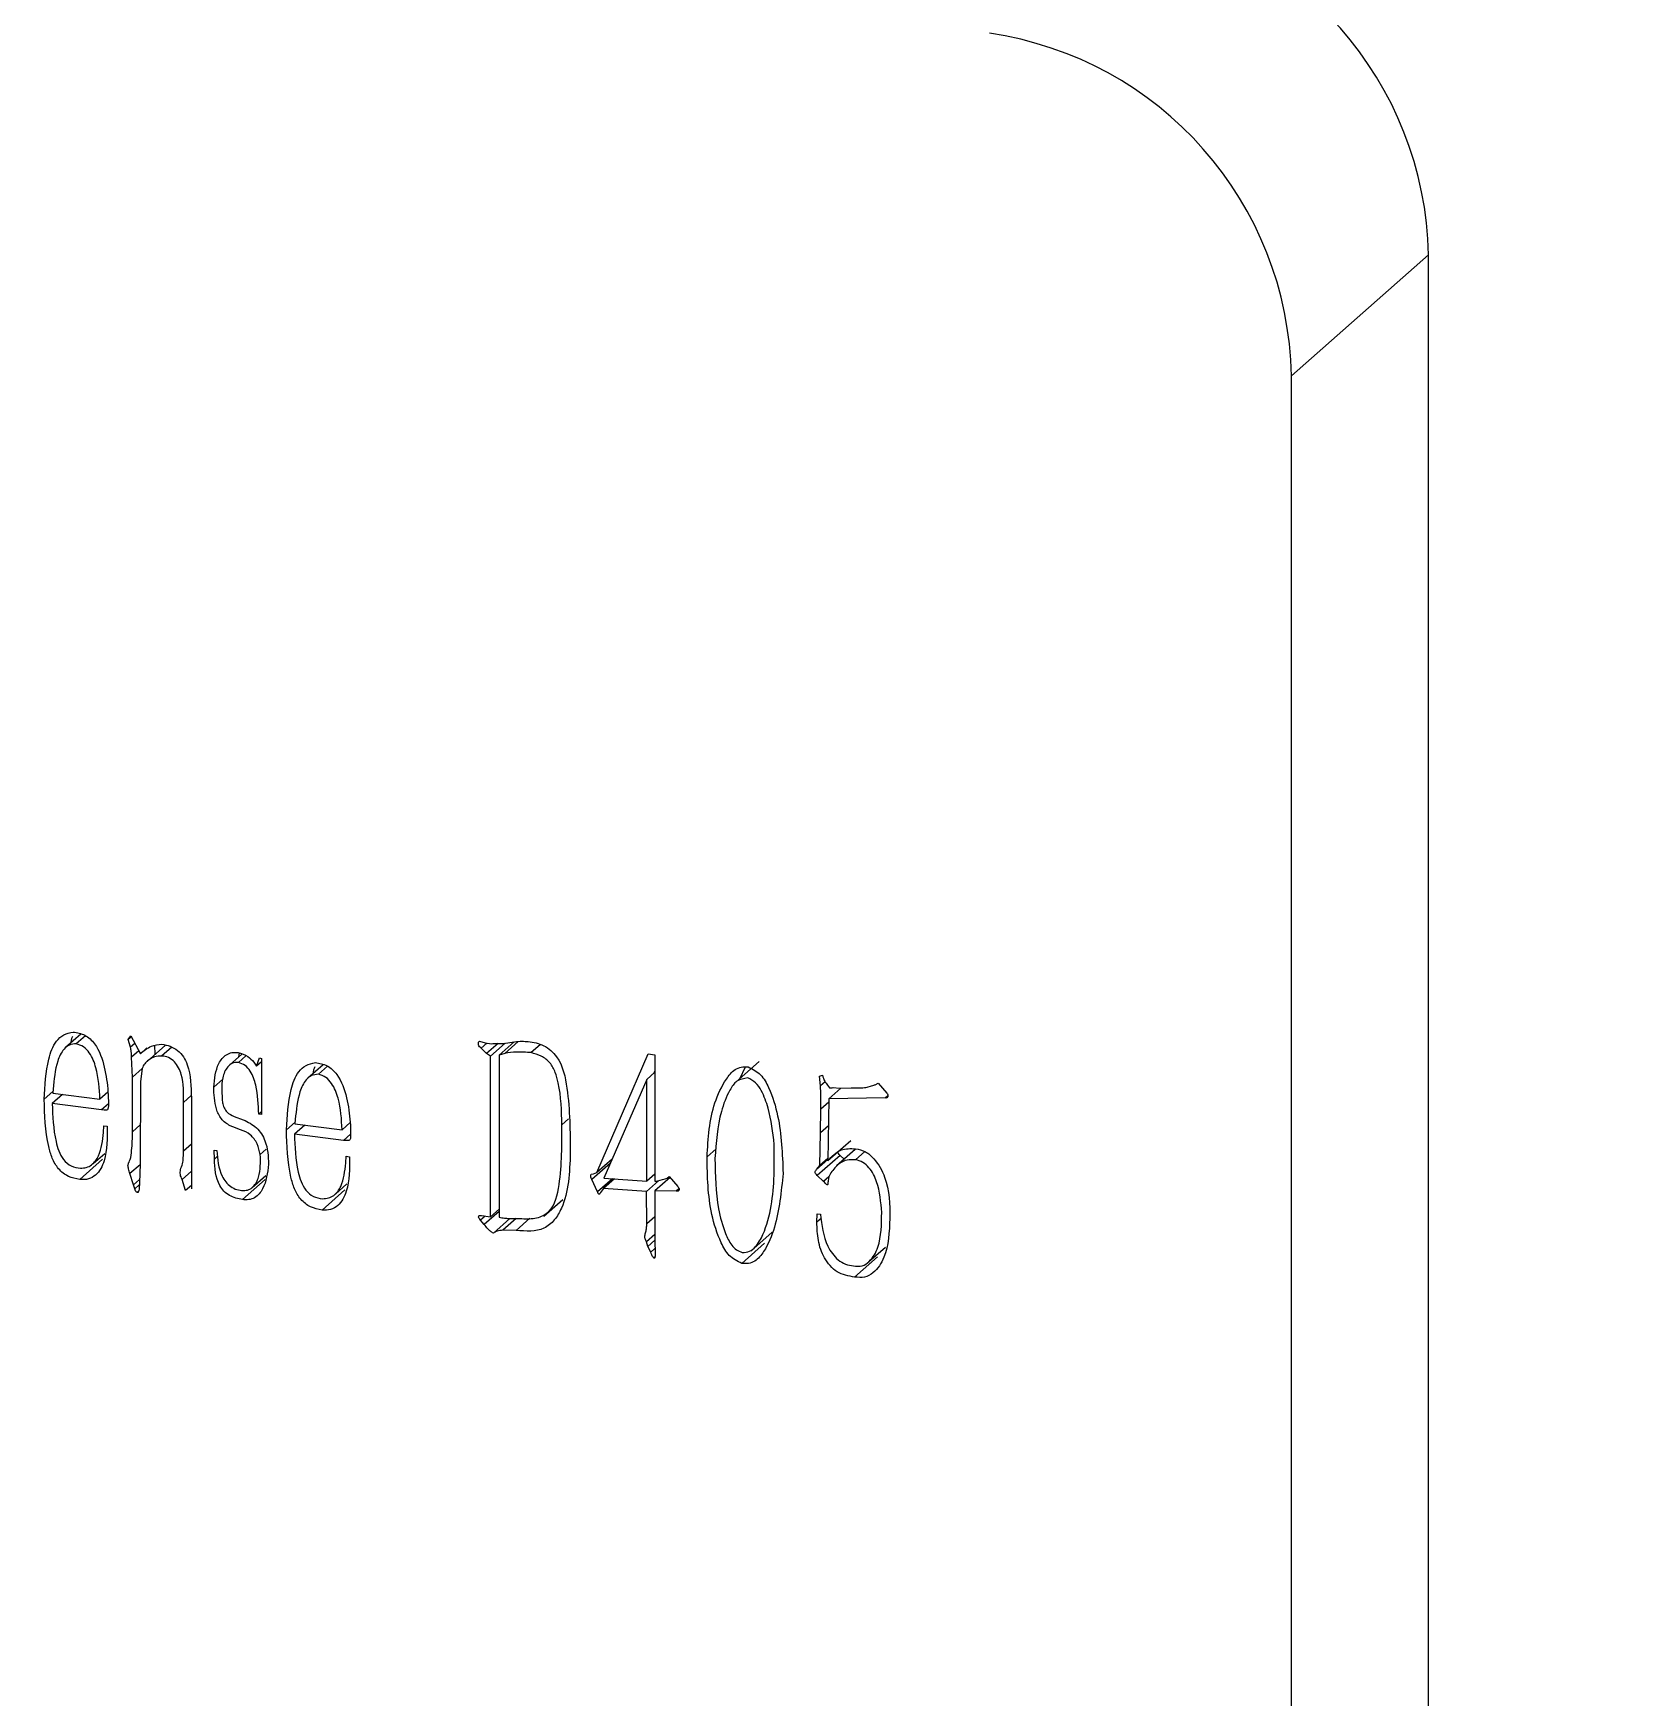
# Model space of a CAD drawing. Header units: millimetres. Extents: x 0 to 297, y 0 to 210.
# Drawn here: x 145.658 to 149.775, y 145.125 to 149.419 of the extents above; entities that cross this region are included whole.
import ezdxf

# ---------------------------------------------------------------- set-up
doc = ezdxf.new("R2010")
doc.units = ezdxf.units.MM
doc.layers.add('图框', color=7, linetype='Continuous')
doc.dimstyles.new('SLDDIMSTYLE0', dxfattribs={"dimtxt": 0.18, "dimasz": 1.016, "dimexe": 0, "dimexo": 0.0625, "dimgap": 0, "dimtad": 0, "dimtih": 1, "dimtoh": 1, "dimdec": 0, "dimrnd": 1e-09, "dimzin": 0, "dimdsep": 46, "dimtxsty": 'Standard', "dimblk1": 'DOT', "dimblk2": 'DOT', "dimsah": 1, "dimcen": 0.09, "dimadec": 0, "dimazin": 0, "dimtfac": 1.016, "dimtdec": 0, "dimtofl": 0, "dimtmove": 0, "dimatfit": 3, "dimldrblk": 'DOT', "dimfxl": 1, "dimfrac": 2, "dimtolj": 1, "dimtzin": 0, "dimarcsym": 0})

# ---------------------------------------------------------------- blocks, each defined once
blk = doc.blocks.new('_Dot')
at = {"color": 0, "linetype": 'ByBlock', "lineweight": -2}
blk.add_line((-0.5, 0), (-1, 0), dxfattribs=at)
at = {"color": 0, "linetype": 'ByBlock', "const_width": 0.5}
blk.add_lwpolyline([(-0.25, 0, 1), (0.25, 0, 1)], format="xyb", close=True, dxfattribs=at)

msp = doc.modelspace()

# ---------------------------------------------------------------- linework, layer by layer
at = {"color": 7, "linetype": 'Continuous', "lineweight": 25}
for p, q in [((149.2581, 148.8472), (148.9046, 148.5354)), ((149.2581, 143.6618), (149.2581, 148.8472)), ((148.9046, 143.5071), (148.9046, 148.5354)), ((145.7805, 146.8366), (145.7412, 146.802)), ((145.7922, 146.8327), (145.7685, 146.8119)), ((145.9027, 146.8226), (145.9098, 146.832)), ((145.9109, 146.8299), (145.9027, 146.8226)), ((145.909, 146.8028), (145.9027, 146.8226)), ((145.9201, 146.8126), (145.909, 146.8028)), ((145.9098, 146.832), (145.9341, 146.7863)), ((145.9301, 146.7938), (145.9113, 146.7772)), ((145.9509, 146.8011), (145.9341, 146.7863)), ((145.9991, 146.8086), (145.9513, 146.7664)), ((145.9722, 146.7848), (145.9712, 146.8072)), ((146.0151, 146.8031), (145.9889, 146.7801)), ((146.8097, 146.8184), (146.8239, 146.8141)), ((146.8285, 146.8135), (146.8137, 146.8004)), ((146.8277, 146.7868), (146.8137, 146.8004)), ((146.8239, 146.8141), (146.8403, 146.8121)), ((146.8571, 146.8127), (146.8277, 146.7868)), ((146.8756, 146.8132), (146.838, 146.78)), ((146.8537, 146.8128), (146.8702, 146.8123)), ((146.8988, 146.817), (146.8599, 146.7828)), ((146.8702, 146.8123), (146.8999, 146.8172)), ((146.9095, 146.8178), (146.8748, 146.7872)), ((146.8969, 146.8153), (146.8969, 146.8167)), ((146.9656, 146.8095), (146.9424, 146.789)), ((145.9136, 146.7256), (145.9113, 146.7772)), ((146.1962, 146.7854), (146.1642, 146.7571)), ((146.2066, 146.7812), (146.1871, 146.7639)), ((146.1882, 146.7784), (146.1903, 146.7878)), ((146.2272, 146.7644), (146.2342, 146.754)), ((146.2342, 146.754), (146.2413, 146.7753)), ((146.2467, 146.7651), (146.2342, 146.754)), ((146.2413, 146.7753), (146.2467, 146.7738)), ((146.2467, 146.7738), (146.2467, 146.629)), ((146.4056, 146.7579), (146.3663, 146.7232)), ((146.4172, 146.754), (146.3936, 146.7331)), ((146.838, 146.3655), (146.838, 146.78)), ((146.8748, 146.7872), (146.8599, 146.7828)), ((146.8599, 146.7828), (146.8599, 146.3643)), ((147.1121, 146.4797), (147.2448, 146.7857)), ((147.2448, 146.7857), (147.262, 146.7835)), ((147.262, 146.7835), (147.262, 146.4576)), ((147.5308, 146.7658), (147.4719, 146.7138)), ((147.4808, 146.7216), (147.4955, 146.7522)), ((145.9386, 146.7477), (145.9136, 146.7256)), ((145.9136, 146.5847), (145.9136, 146.7256)), ((145.9341, 146.7142), (145.9333, 146.5023)), ((145.9387, 146.7485), (145.9341, 146.7142)), ((146.1468, 146.7203), (146.1236, 146.6999)), ((147.2408, 146.7198), (147.1301, 146.4655)), ((147.262, 146.7384), (147.2408, 146.7198)), ((147.2408, 146.4571), (147.2408, 146.7198)), ((147.2599, 146.7366), (147.262, 146.7414)), ((147.6863, 146.7285), (147.6942, 146.7306)), ((147.6894, 146.7036), (147.6863, 146.7285)), ((147.7013, 146.714), (147.6894, 146.7036)), ((147.8307, 146.7063), (147.8378, 146.7102)), ((147.8378, 146.7102), (147.8606, 146.6843)), ((145.7084, 146.6885), (145.6861, 146.6688)), ((145.7333, 146.6811), (145.7065, 146.6575)), ((145.7089, 146.6952), (145.708, 146.6842)), ((145.708, 146.6842), (145.8297, 146.6689)), ((145.8505, 146.6873), (145.8297, 146.6689)), ((146.0652, 146.6781), (146.0455, 146.6607)), ((146.0659, 146.6723), (146.0659, 146.4375)), ((147.7074, 146.7053), (147.7122, 146.6983)), ((147.7106, 146.6701), (147.7082, 146.5097)), ((147.7417, 146.6975), (147.7106, 146.6701)), ((147.8566, 146.6722), (147.7106, 146.6701)), ((147.7216, 146.6987), (147.7381, 146.6974)), ((147.7381, 146.6974), (147.7687, 146.6983)), ((147.7687, 146.6983), (147.7946, 146.6982)), ((147.8095, 146.7003), (147.8213, 146.7036)), ((147.8629, 146.6778), (147.8566, 146.6722)), ((145.8336, 146.6415), (145.7065, 146.6575)), ((145.8516, 146.6573), (145.8336, 146.6415)), ((146.0455, 146.535), (146.0455, 146.6607)), ((146.1761, 146.6244), (146.1996, 146.616)), ((146.2467, 146.6361), (146.2397, 146.6299)), ((146.2467, 146.629), (146.2397, 146.6299)), ((147.6894, 146.5825), (147.6902, 146.6433)), ((147.7104, 146.6612), (147.6902, 146.6433)), ((145.8391, 146.5831), (145.8399, 146.6004)), ((145.8399, 146.6004), (145.8485, 146.5993)), ((145.9336, 146.6024), (145.9136, 146.5847)), ((146.3334, 146.6098), (146.3111, 146.5901)), ((146.3583, 146.6023), (146.3316, 146.5787)), ((146.4587, 146.5627), (146.3316, 146.5787)), ((146.3339, 146.6164), (146.3331, 146.6055)), ((146.3331, 146.6055), (146.4547, 146.5902)), ((146.4755, 146.6085), (146.4547, 146.5902)), ((147.039, 146.6179), (147.0217, 146.6025)), ((147.6879, 146.4981), (147.6894, 146.5825)), ((147.7096, 146.6003), (147.6894, 146.5825)), ((146.0659, 146.553), (146.0455, 146.535)), ((146.1243, 146.5377), (146.1314, 146.5368)), ((146.1251, 146.5146), (146.1243, 146.5377)), ((146.2589, 146.54), (146.2436, 146.5265)), ((146.4767, 146.5786), (146.4587, 146.5627)), ((147.4203, 146.5409), (147.3964, 146.5198)), ((147.7672, 146.5617), (147.7082, 146.5097)), ((147.7786, 146.5394), (147.7304, 146.4968)), ((145.8368, 146.5138), (145.7779, 146.4618)), ((145.8125, 146.5029), (145.8421, 146.529)), ((145.9332, 146.4999), (145.9073, 146.4771)), ((145.9333, 146.5023), (145.9317, 146.4527)), ((146.1343, 146.5228), (146.1251, 146.5146)), ((146.4641, 146.5044), (146.465, 146.5216)), ((146.465, 146.5216), (146.4736, 146.5205)), ((147.147, 146.5041), (147.0988, 146.4616)), ((147.1514, 146.5143), (147.1121, 146.4797)), ((147.7083, 146.513), (147.6792, 146.4873)), ((147.6792, 146.4873), (147.6879, 146.4981)), ((147.7397, 146.524), (147.6808, 146.472)), ((147.7083, 146.5161), (147.6879, 146.4981)), ((147.7501, 146.5143), (147.7397, 146.524)), ((147.8035, 146.5337), (147.7796, 146.5127)), ((145.9167, 146.4483), (145.9073, 146.4771)), ((145.932, 146.4618), (145.9167, 146.4483)), ((146.0659, 146.4833), (146.0416, 146.4619)), ((146.051, 146.433), (146.0416, 146.4619)), ((146.2562, 146.4618), (146.1973, 146.4098)), ((146.2226, 146.4407), (146.2578, 146.4717)), ((146.4375, 146.4241), (146.4671, 146.4502)), ((147.0972, 146.4752), (147.1035, 146.476)), ((147.1136, 146.4296), (147.0988, 146.4616)), ((147.1035, 146.476), (147.1121, 146.4797)), ((147.1524, 146.4638), (147.1136, 146.4296)), ((147.1573, 146.4634), (147.1293, 146.4387)), ((147.1301, 146.4655), (147.2408, 146.4571)), ((147.2711, 146.4585), (147.24, 146.4311)), ((147.262, 146.4758), (147.2408, 146.4571)), ((147.3011, 146.4669), (147.262, 146.4323)), ((147.2699, 146.4582), (147.2816, 146.4615)), ((147.2934, 146.4655), (147.2989, 146.4695)), ((147.2989, 146.4695), (147.3208, 146.4439)), ((147.2991, 146.4651), (147.2991, 146.4693)), ((147.6973, 146.4566), (147.6808, 146.472)), ((147.7106, 146.4683), (147.6973, 146.4566)), ((147.7106, 146.4683), (147.7091, 146.4583)), ((147.7162, 146.4787), (147.7106, 146.4683)), ((145.9199, 146.4376), (145.9167, 146.4483)), ((145.9313, 146.4476), (145.9199, 146.4376)), ((145.9293, 146.4309), (145.9262, 146.4281)), ((146.0659, 146.4461), (146.051, 146.433)), ((146.4619, 146.435), (146.403, 146.383)), ((146.9752, 146.3672), (147.0243, 146.4104)), ((147.1293, 146.4387), (147.1215, 146.4279)), ((147.24, 146.4311), (147.1293, 146.4387)), ((147.2408, 146.3471), (147.24, 146.4311)), ((147.262, 146.4323), (147.262, 146.2906)), ((147.317, 146.4317), (147.262, 146.4323)), ((147.3238, 146.4377), (147.317, 146.4317)), ((146.8239, 146.3673), (146.812, 146.3568)), ((146.8145, 146.3685), (146.838, 146.3655)), ((146.8599, 146.3794), (146.8214, 146.3454)), ((146.8599, 146.3849), (146.838, 146.3655)), ((147.262, 146.3658), (147.2408, 146.3471)), ((147.68, 146.3512), (147.6808, 146.3732)), ((147.6808, 146.3732), (147.6894, 146.3722)), ((146.8214, 146.3454), (146.812, 146.3568)), ((146.8878, 146.3612), (146.8451, 146.3235)), ((146.9038, 146.361), (146.8694, 146.3306)), ((146.9039, 146.3303), (146.8694, 146.3306)), ((146.8842, 146.3612), (146.9188, 146.3608)), ((146.9396, 146.3618), (146.9039, 146.3303)), ((147.5091, 146.2767), (147.5645, 146.3256)), ((147.6918, 146.3616), (147.68, 146.3512)), ((147.262, 146.3199), (147.24, 146.3006)), ((147.244, 146.289), (147.24, 146.3006)), ((147.262, 146.3049), (147.244, 146.289)), ((147.2511, 146.2739), (147.244, 146.289)), ((147.2621, 146.2836), (147.2511, 146.2739)), ((147.5449, 146.2971), (147.4859, 146.2451)), ((147.8135, 146.2491), (147.8568, 146.2873)), ((147.2622, 146.2624), (147.2589, 146.2594)), ((147.8362, 146.2619), (147.7773, 146.2099))]:
    msp.add_line(p, q, dxfattribs=at)
for centre in [(148.3482, 148.8304), (147.9946, 148.5186)]:
    msp.add_arc(centre, 0.9101, 1.0587, 81.7605, dxfattribs=at)
for points, knots in [([(145.6861, 146.6688), (145.6879, 146.7039), (145.6907, 146.7563), (145.7106, 146.8136), (145.7356, 146.8367), (145.7522, 146.8403), (145.7606, 146.8422)], [0, 0, 0, 0, 0.500736, 0.750731, 0.875298, 1, 1, 1, 1]), ([(145.7606, 146.8422), (145.7711, 146.8404), (145.7922, 146.8369), (145.8258, 146.8044), (145.8432, 146.7512), (145.8503, 146.6986), (145.8517, 146.6641), (145.8516, 146.6495), (145.8507, 146.6445), (145.849, 146.6408), (145.8446, 146.6407), (145.8395, 146.6409), (145.8359, 146.6412), (145.8336, 146.6415)], [0, 0, 0, 0, 0.123804, 0.248678, 0.497998, 0.74907, 0.874688, 0.909885, 0.923656, 0.937133, 0.956855, 0.972346, 1, 1, 1, 1]), ([(145.7685, 146.8119), (145.7624, 146.8113), (145.7502, 146.8103), (145.732, 146.7947), (145.7148, 146.7563), (145.7112, 146.7196), (145.7089, 146.6952)], [0, 0, 0, 0, 0.124515, 0.249658, 0.499085, 1, 1, 1, 1]), ([(145.7558, 146.8149), (145.756, 146.8181), (145.7562, 146.8242), (145.7589, 146.8293), (145.7601, 146.8317)], [0, 0, 0, 0, 0.534879, 1, 1, 1, 1]), ([(145.8297, 146.6689), (145.8282, 146.6961), (145.8261, 146.7369), (145.8079, 146.7833), (145.7884, 146.8055), (145.7751, 146.8098), (145.7685, 146.8119)], [0, 0, 0, 0, 0.500993, 0.750662, 0.875946, 1, 1, 1, 1]), ([(145.9113, 146.7772), (145.9112, 146.782), (145.911, 146.7905), (145.9096, 146.7991), (145.909, 146.8028)], [0, 0, 0, 0, 0.560357, 1, 1, 1, 1]), ([(145.9341, 146.7863), (145.943, 146.7938), (145.9589, 146.8073), (145.9803, 146.8098), (145.9898, 146.8109)], [0, 0, 0, 0, 0.558474, 1, 1, 1, 1]), ([(145.9898, 146.8109), (145.9968, 146.8096), (146.0109, 146.8068), (146.0307, 146.7956), (146.0465, 146.7788), (146.0645, 146.7373), (146.0653, 146.7012), (146.0659, 146.6723)], [0, 0, 0, 0, 0.12497, 0.250152, 0.375038, 0.50006, 1, 1, 1, 1]), ([(146.8137, 146.8004), (146.8122, 146.8017), (146.8094, 146.8041), (146.8068, 146.8083), (146.8062, 146.8119), (146.8065, 146.8146), (146.8076, 146.817), (146.809, 146.8179), (146.8097, 146.8184)], [0, 0, 0, 0, 0.2501164, 0.499337, 0.6245415, 0.7498486, 0.8748702, 1, 1, 1, 1]), ([(146.8403, 146.8121), (146.8428, 146.8122), (146.8472, 146.8125), (146.8517, 146.8127), (146.8537, 146.8128)], [0, 0, 0, 0, 0.559972, 1, 1, 1, 1]), ([(146.8999, 146.8172), (146.9063, 146.8178), (146.9177, 146.8189), (146.9293, 146.818), (146.9345, 146.8177)], [0, 0, 0, 0, 0.559903, 1, 1, 1, 1]), ([(146.9345, 146.8177), (146.9484, 146.8155), (146.9763, 146.8113), (147.0223, 146.7693), (147.0426, 146.6671), (147.0432, 146.585), (147.0436, 146.5302)], [0, 0, 0, 0, 0.125108, 0.249071, 0.497781, 1, 1, 1, 1]), ([(145.9889, 146.7801), (145.9828, 146.7799), (145.9704, 146.7794), (145.9562, 146.7709), (145.9446, 146.7612), (145.9407, 146.7527), (145.9387, 146.7485)], [0, 0, 0, 0, 0.2803409, 0.560729, 0.7817661, 1, 1, 1, 1]), ([(146.0455, 146.6607), (146.0461, 146.6848), (146.0471, 146.7207), (146.0278, 146.7622), (146.007, 146.778), (145.995, 146.7794), (145.9889, 146.7801)], [0, 0, 0, 0, 0.501093, 0.749986, 0.874733, 1, 1, 1, 1]), ([(146.1236, 146.6999), (146.1256, 146.7213), (146.1285, 146.7534), (146.151, 146.7824), (146.1703, 146.7903), (146.181, 146.7896), (146.1864, 146.7893)], [0, 0, 0, 0, 0.499165, 0.749039, 0.874381, 1, 1, 1, 1]), ([(146.1871, 146.7639), (146.1817, 146.7637), (146.1708, 146.7634), (146.1551, 146.7493), (146.1412, 146.7149), (146.1442, 146.6819), (146.1463, 146.6599)], [0, 0, 0, 0, 0.125108, 0.250214, 0.500856, 1, 1, 1, 1]), ([(146.1864, 146.7893), (146.1952, 146.7868), (146.2108, 146.7823), (146.2222, 146.7699), (146.2272, 146.7644)], [0, 0, 0, 0, 0.560343, 1, 1, 1, 1]), ([(146.2397, 146.6299), (146.2387, 146.655), (146.2372, 146.6927), (146.2229, 146.7364), (146.2054, 146.7575), (146.1932, 146.7618), (146.1871, 146.7639)], [0, 0, 0, 0, 0.501521, 0.751132, 0.876198, 1, 1, 1, 1]), ([(146.3111, 146.5901), (146.313, 146.6251), (146.3158, 146.6776), (146.3357, 146.7349), (146.3606, 146.758), (146.3773, 146.7616), (146.3857, 146.7634)], [0, 0, 0, 0, 0.500736, 0.750731, 0.875298, 1, 1, 1, 1]), ([(146.3809, 146.7361), (146.381, 146.7394), (146.3813, 146.7454), (146.3839, 146.7506), (146.3852, 146.753)], [0, 0, 0, 0, 0.534879, 1, 1, 1, 1]), ([(146.3857, 146.7634), (146.3962, 146.7616), (146.4173, 146.7581), (146.4508, 146.7256), (146.4682, 146.6725), (146.4754, 146.6199), (146.4768, 146.5854), (146.4767, 146.5707), (146.4758, 146.5658), (146.4741, 146.5621), (146.4696, 146.5619), (146.4646, 146.5621), (146.461, 146.5625), (146.4587, 146.5627)], [0, 0, 0, 0, 0.123804, 0.248678, 0.497998, 0.74907, 0.874688, 0.909885, 0.923656, 0.937133, 0.956855, 0.972346, 1, 1, 1, 1]), ([(146.838, 146.78), (146.836, 146.7812), (146.8324, 146.7832), (146.8292, 146.7857), (146.8277, 146.7868)], [0, 0, 0, 0, 0.560044, 1, 1, 1, 1]), ([(146.9424, 146.789), (146.9296, 146.79), (146.9067, 146.7918), (146.8846, 146.7886), (146.8748, 146.7872)], [0, 0, 0, 0, 0.559808, 1, 1, 1, 1]), ([(147.0217, 146.6025), (147.021, 146.6389), (147.0201, 146.6843), (147.0058, 146.7382), (146.9925, 146.7639), (146.9689, 146.7817), (146.9512, 146.7866), (146.9424, 146.789)], [0, 0, 0, 0, 0.50092, 0.626101, 0.750945, 0.874887, 1, 1, 1, 1]), ([(147.3964, 146.5198), (147.3994, 146.5678), (147.404, 146.6398), (147.4389, 146.7119), (147.4632, 146.7439), (147.4846, 146.7529), (147.4965, 146.7526), (147.5024, 146.7524)], [0, 0, 0, 0, 0.500406, 0.750405, 0.875188, 0.937691, 1, 1, 1, 1]), ([(147.5024, 146.7524), (147.514, 146.7465), (147.5373, 146.7345), (147.5624, 146.6869), (147.5883, 146.602), (147.5909, 146.5274), (147.5927, 146.4776)], [0, 0, 0, 0, 0.123903, 0.248628, 0.499161, 1, 1, 1, 1]), ([(146.3936, 146.7331), (146.3875, 146.7326), (146.3753, 146.7315), (146.357, 146.7159), (146.3399, 146.6776), (146.3363, 146.6409), (146.3339, 146.6164)], [0, 0, 0, 0, 0.124515, 0.249658, 0.499085, 1, 1, 1, 1]), ([(146.4547, 146.5902), (146.4533, 146.6174), (146.4511, 146.6581), (146.433, 146.7045), (146.4135, 146.7268), (146.4002, 146.731), (146.3936, 146.7331)], [0, 0, 0, 0, 0.500993, 0.750662, 0.875946, 1, 1, 1, 1]), ([(147.5016, 146.7241), (147.4916, 146.7223), (147.4713, 146.7187), (147.4495, 146.6838), (147.4242, 146.6195), (147.4198, 146.5572), (147.4169, 146.5156)], [0, 0, 0, 0, 0.1232986, 0.2483469, 0.4986439, 1, 1, 1, 1]), ([(147.5699, 146.5524), (147.5661, 146.5838), (147.5603, 146.6308), (147.5416, 146.6842), (147.5231, 146.7124), (147.5088, 146.7202), (147.5016, 146.7241)], [0, 0, 0, 0, 0.50092, 0.751385, 0.8763, 1, 1, 1, 1]), ([(147.6942, 146.7306), (147.6958, 146.7255), (147.6987, 146.7164), (147.7048, 146.7087), (147.7074, 146.7053)], [0, 0, 0, 0, 0.560636, 1, 1, 1, 1]), ([(145.7779, 146.4618), (145.7678, 146.4636), (145.7476, 146.4673), (145.7215, 146.4882), (145.7055, 146.5164), (145.6887, 146.5771), (145.6872, 146.6281), (145.6861, 146.6688)], [0, 0, 0, 0, 0.124582, 0.249128, 0.373901, 0.499336, 1, 1, 1, 1]), ([(146.2436, 146.5265), (146.2415, 146.5358), (146.2373, 146.5542), (146.2129, 146.5878), (146.1734, 146.5929), (146.141, 146.6169), (146.1251, 146.6535), (146.1242, 146.6813), (146.1236, 146.6999)], [0, 0, 0, 0, 0.12552, 0.24949, 0.500128, 0.624377, 0.749324, 1, 1, 1, 1]), ([(147.6902, 146.6433), (147.6903, 146.6546), (147.6905, 146.6746), (147.6897, 146.6947), (147.6894, 146.7036)], [0, 0, 0, 0, 0.560099, 1, 1, 1, 1]), ([(147.7122, 146.6983), (147.714, 146.6983), (147.7171, 146.6982), (147.7202, 146.6986), (147.7216, 146.6987)], [0, 0, 0, 0, 0.560024, 1, 1, 1, 1]), ([(147.7946, 146.6982), (147.7975, 146.6983), (147.8026, 146.6985), (147.8074, 146.6997), (147.8095, 146.7003)], [0, 0, 0, 0, 0.5596541, 1, 1, 1, 1]), ([(147.8213, 146.7036), (147.823, 146.7041), (147.8262, 146.7049), (147.8293, 146.7059), (147.8307, 146.7063)], [0, 0, 0, 0, 0.559963, 1, 1, 1, 1]), ([(147.8606, 146.6843), (147.8615, 146.683), (147.8633, 146.6804), (147.8633, 146.6765), (147.8624, 146.6739), (147.861, 146.6722), (147.8588, 146.6719), (147.8573, 146.6721), (147.8566, 146.6722)], [0, 0, 0, 0, 0.250478, 0.49822, 0.625071, 0.748216, 0.874242, 1, 1, 1, 1]), ([(145.7065, 146.6575), (145.7078, 146.625), (145.7097, 146.5765), (145.728, 146.5184), (145.7549, 146.4942), (145.7713, 146.492), (145.7794, 146.4909)], [0, 0, 0, 0, 0.501492, 0.750787, 0.875542, 1, 1, 1, 1]), ([(146.1463, 146.6599), (146.1474, 146.6555), (146.1496, 146.6468), (146.1585, 146.6322), (146.1695, 146.6274), (146.1761, 146.6244)], [0, 0, 0, 0, 0.281277, 0.560834, 1, 1, 1, 1]), ([(145.8485, 146.5993), (145.8488, 146.5687), (145.8493, 146.5229), (145.826, 146.476), (145.8006, 146.4611), (145.7855, 146.4616), (145.7779, 146.4618)], [0, 0, 0, 0, 0.501094, 0.750225, 0.874809, 1, 1, 1, 1]), ([(145.7794, 146.4909), (145.7846, 146.4912), (145.795, 146.4918), (145.8131, 146.5011), (145.8335, 146.5307), (145.8369, 146.5621), (145.8391, 146.5831)], [0, 0, 0, 0, 0.125218, 0.250744, 0.499192, 1, 1, 1, 1]), ([(145.9073, 146.4771), (145.9062, 146.481), (145.9042, 146.4879), (145.9011, 146.4983), (145.9046, 146.5062), (145.91, 146.5178), (145.9117, 146.5365), (145.9136, 146.5604), (145.9136, 146.5766), (145.9136, 146.5847)], [0, 0, 0, 0, 0.10679, 0.190434, 0.274328, 0.340195, 0.559389, 0.77969, 1, 1, 1, 1]), ([(146.1996, 146.616), (146.2118, 146.61), (146.236, 146.5982), (146.2625, 146.5546), (146.264, 146.5214), (146.2649, 146.501)], [0, 0, 0, 0, 0.280669, 0.559521, 1, 1, 1, 1]), ([(146.403, 146.383), (146.3929, 146.3849), (146.3727, 146.3885), (146.3466, 146.4094), (146.3306, 146.4377), (146.3137, 146.4983), (146.3123, 146.5493), (146.3111, 146.5901)], [0, 0, 0, 0, 0.124582, 0.249128, 0.373901, 0.499336, 1, 1, 1, 1]), ([(146.3316, 146.5787), (146.3329, 146.5463), (146.3348, 146.4977), (146.3531, 146.4397), (146.38, 146.4155), (146.3963, 146.4133), (146.4045, 146.4122)], [0, 0, 0, 0, 0.501492, 0.750787, 0.875542, 1, 1, 1, 1]), ([(146.9188, 146.3608), (146.9317, 146.3603), (146.9572, 146.3593), (147.0025, 146.3833), (147.0226, 146.4754), (147.022, 146.5516), (147.0217, 146.6025)], [0, 0, 0, 0, 0.125477, 0.248689, 0.498163, 1, 1, 1, 1]), ([(146.1314, 146.5368), (146.1333, 146.514), (146.1356, 146.4854), (146.1541, 146.455), (146.1673, 146.443), (146.183, 146.4345), (146.1941, 146.4337), (146.1996, 146.4333)], [0, 0, 0, 0, 0.4986281, 0.6241868, 0.7495515, 0.874915, 1, 1, 1, 1]), ([(147.4874, 146.2734), (147.494, 146.2738), (147.5071, 146.2747), (147.5266, 146.2917), (147.5476, 146.3306), (147.5711, 146.4187), (147.5704, 146.499), (147.5699, 146.5524)], [0, 0, 0, 0, 0.061851, 0.124231, 0.249365, 0.499565, 1, 1, 1, 1]), ([(147.7082, 146.5097), (147.7187, 146.5214), (147.7375, 146.5424), (147.7668, 146.5415), (147.7796, 146.5411)], [0, 0, 0, 0, 0.560164, 1, 1, 1, 1]), ([(147.7796, 146.5411), (147.7885, 146.5393), (147.8063, 146.5355), (147.8345, 146.5093), (147.8673, 146.4515), (147.8679, 146.3975), (147.8683, 146.3614)], [0, 0, 0, 0, 0.125196, 0.250397, 0.499472, 1, 1, 1, 1]), ([(146.0416, 146.4619), (146.0399, 146.4661), (146.0364, 146.4743), (146.0374, 146.4886), (146.0437, 146.5018), (146.0452, 146.5184), (146.0454, 146.5294), (146.0455, 146.535)], [0, 0, 0, 0, 0.171158, 0.336133, 0.557472, 0.778618, 1, 1, 1, 1]), ([(146.1973, 146.4098), (146.1859, 146.4123), (146.1688, 146.416), (146.1491, 146.4307), (146.1281, 146.4611), (146.1264, 146.4909), (146.1251, 146.5146)], [0, 0, 0, 0, 0.249192, 0.375026, 0.500351, 1, 1, 1, 1]), ([(146.2649, 146.501), (146.2622, 146.4789), (146.2582, 146.4458), (146.2345, 146.4157), (146.214, 146.4086), (146.2029, 146.4094), (146.1973, 146.4098)], [0, 0, 0, 0, 0.500469, 0.749464, 0.874549, 1, 1, 1, 1]), ([(146.1996, 146.4333), (146.2046, 146.4336), (146.2144, 146.4342), (146.2297, 146.4458), (146.2448, 146.4761), (146.2441, 146.5064), (146.2436, 146.5265)], [0, 0, 0, 0, 0.125239, 0.249986, 0.500379, 1, 1, 1, 1]), ([(146.4736, 146.5205), (146.4739, 146.4899), (146.4744, 146.4441), (146.4511, 146.3972), (146.4257, 146.3824), (146.4106, 146.3828), (146.403, 146.383)], [0, 0, 0, 0, 0.501094, 0.750225, 0.874809, 1, 1, 1, 1]), ([(146.4045, 146.4122), (146.4097, 146.4125), (146.4201, 146.413), (146.4381, 146.4223), (146.4586, 146.4519), (146.4619, 146.4834), (146.4641, 146.5044)], [0, 0, 0, 0, 0.125218, 0.250744, 0.499192, 1, 1, 1, 1]), ([(147.0436, 146.5302), (147.0417, 146.48), (147.0393, 146.4173), (147.004, 146.3565), (146.9677, 146.3253), (146.9294, 146.3283), (146.9039, 146.3303)], [0, 0, 0, 0, 0.499822, 0.625296, 0.750004, 1, 1, 1, 1]), ([(147.4859, 146.2451), (147.4744, 146.2511), (147.4512, 146.2631), (147.4259, 146.3106), (147.3989, 146.3954), (147.3974, 146.47), (147.3964, 146.5198)], [0, 0, 0, 0, 0.123427, 0.248463, 0.499024, 1, 1, 1, 1]), ([(147.4169, 146.5156), (147.4175, 146.4724), (147.4185, 146.4076), (147.439, 146.3324), (147.4558, 146.2963), (147.4719, 146.2794), (147.4823, 146.2754), (147.4874, 146.2734)], [0, 0, 0, 0, 0.500261, 0.750649, 0.875557, 0.938033, 1, 1, 1, 1]), ([(147.7796, 146.5127), (147.7722, 146.5129), (147.7573, 146.5134), (147.7337, 146.5022), (147.7228, 146.4876), (147.7162, 146.4787)], [0, 0, 0, 0, 0.280197, 0.561059, 1, 1, 1, 1]), ([(147.7397, 146.524), (147.7384, 146.5254), (147.7365, 146.5275), (147.7344, 146.5305), (147.7343, 146.532), (147.7343, 146.5327)], [0, 0, 0, 0, 0.563765, 0.793251, 1, 1, 1, 1]), ([(147.8472, 146.3768), (147.8451, 146.4034), (147.8419, 146.4433), (147.8205, 146.488), (147.7991, 146.5071), (147.7861, 146.5108), (147.7796, 146.5127)], [0, 0, 0, 0, 0.500525, 0.750054, 0.875109, 1, 1, 1, 1]), ([(145.9317, 146.4527), (145.9316, 146.4458), (145.9314, 146.4377), (145.9291, 146.4297), (145.9282, 146.4281), (145.9274, 146.4277), (145.9268, 146.4278), (145.9264, 146.428), (145.9262, 146.4281)], [0, 0, 0, 0, 0.749028, 0.872786, 0.93805, 0.952984, 0.967436, 1, 1, 1, 1]), ([(147.0988, 146.4616), (147.0977, 146.4642), (147.0959, 146.4688), (147.0968, 146.4733), (147.0972, 146.4752)], [0, 0, 0, 0, 0.562617, 1, 1, 1, 1]), ([(147.262, 146.4576), (147.2635, 146.4574), (147.2663, 146.4571), (147.2688, 146.4578), (147.2699, 146.4582)], [0, 0, 0, 0, 0.560547, 1, 1, 1, 1]), ([(147.2816, 146.4615), (147.2839, 146.462), (147.288, 146.463), (147.2918, 146.4647), (147.2934, 146.4655)], [0, 0, 0, 0, 0.5605859, 1, 1, 1, 1]), ([(147.5927, 146.4776), (147.588, 146.4302), (147.5809, 146.3591), (147.5506, 146.2841), (147.5254, 146.2527), (147.5039, 146.2437), (147.4919, 146.2446), (147.4859, 146.2451)], [0, 0, 0, 0, 0.500395, 0.750657, 0.87521, 0.937723, 1, 1, 1, 1]), ([(147.6808, 146.472), (147.6794, 146.4735), (147.6775, 146.4755), (147.6755, 146.4785), (147.6751, 146.4829), (147.6774, 146.4854), (147.6792, 146.4873)], [0, 0, 0, 0, 0.312943, 0.440329, 0.55811, 1, 1, 1, 1]), ([(147.7091, 146.4583), (147.7087, 146.4554), (147.7082, 146.452), (147.7079, 146.4484), (147.7075, 146.4477), (147.7071, 146.4476), (147.7054, 146.4482), (147.7037, 146.4503), (147.7006, 146.4531), (147.6986, 146.4552), (147.6973, 146.4566)], [0, 0, 0, 0, 0.372217, 0.439843, 0.454255, 0.468126, 0.501145, 0.657105, 0.780351, 1, 1, 1, 1]), ([(145.9262, 146.4281), (145.9252, 146.4287), (145.9233, 146.4298), (145.9212, 146.4333), (145.9204, 146.436), (145.9199, 146.4376)], [0, 0, 0, 0, 0.277928, 0.558766, 1, 1, 1, 1]), ([(147.1215, 146.4279), (147.1211, 146.4269), (147.1205, 146.4255), (147.1192, 146.4244), (147.1184, 146.424), (147.1179, 146.4239), (147.1172, 146.424), (147.1165, 146.4246), (147.1158, 146.4257), (147.1148, 146.4274), (147.1141, 146.4287), (147.1136, 146.4296)], [0, 0, 0, 0, 0.245145, 0.378464, 0.422281, 0.46224, 0.498948, 0.573036, 0.658881, 0.789029, 1, 1, 1, 1]), ([(147.3208, 146.4439), (147.3218, 146.4426), (147.3238, 146.44), (147.3247, 146.4358), (147.3235, 146.433), (147.321, 146.4313), (147.3186, 146.4316), (147.317, 146.4317)], [0, 0, 0, 0, 0.2512553, 0.4993219, 0.6253226, 0.74906, 1, 1, 1, 1]), ([(146.812, 146.3568), (146.8108, 146.3583), (146.8091, 146.3605), (146.8073, 146.3634), (146.8067, 146.3658), (146.8076, 146.3675), (146.8084, 146.3688), (146.8108, 146.3696), (146.8128, 146.369), (146.8145, 146.3685)], [0, 0, 0, 0, 0.278048, 0.393137, 0.500127, 0.626295, 0.688127, 0.749351, 1, 1, 1, 1]), ([(146.8599, 146.3643), (146.8645, 146.3635), (146.8726, 146.3621), (146.8807, 146.3615), (146.8842, 146.3612)], [0, 0, 0, 0, 0.560109, 1, 1, 1, 1]), ([(147.6894, 146.3722), (147.6924, 146.3437), (147.6969, 146.3011), (147.7281, 146.2577), (147.7534, 146.2422), (147.7672, 146.2399), (147.7742, 146.2388)], [0, 0, 0, 0, 0.499763, 0.749374, 0.874502, 1, 1, 1, 1]), ([(147.7742, 146.2388), (147.7819, 146.2381), (147.7974, 146.2368), (147.8219, 146.2538), (147.8466, 146.2994), (147.847, 146.3458), (147.8472, 146.3768)], [0, 0, 0, 0, 0.125058, 0.249913, 0.498934, 1, 1, 1, 1]), ([(146.8451, 146.3235), (146.8424, 146.3248), (146.837, 146.3276), (146.8298, 146.3359), (146.8246, 146.3418), (146.8214, 146.3454)], [0, 0, 0, 0, 0.275743, 0.557439, 1, 1, 1, 1]), ([(146.8694, 146.3306), (146.8645, 146.3302), (146.8557, 146.3294), (146.8483, 146.3253), (146.8451, 146.3235)], [0, 0, 0, 0, 0.5595188, 1, 1, 1, 1]), ([(147.24, 146.3006), (147.2388, 146.3032), (147.2365, 146.3083), (147.2354, 146.3176), (147.2387, 146.3264), (147.2406, 146.3366), (147.2408, 146.3436), (147.2408, 146.3471)], [0, 0, 0, 0, 0.170536, 0.338004, 0.558753, 0.779335, 1, 1, 1, 1]), ([(147.7773, 146.2099), (147.7616, 146.2125), (147.7381, 146.2165), (147.7132, 146.2389), (147.694, 146.2655), (147.6817, 146.3048), (147.6805, 146.3357), (147.68, 146.3512)], [0, 0, 0, 0, 0.248433, 0.373831, 0.499383, 0.74914, 1, 1, 1, 1]), ([(147.8683, 146.3614), (147.8668, 146.3265), (147.8645, 146.2741), (147.8329, 146.2243), (147.8035, 146.2076), (147.7861, 146.2091), (147.7773, 146.2099)], [0, 0, 0, 0, 0.500217, 0.749906, 0.874722, 1, 1, 1, 1]), ([(147.262, 146.2906), (147.2624, 146.282), (147.2628, 146.2724), (147.2623, 146.2622), (147.2619, 146.2602), (147.2612, 146.2588), (147.2598, 146.2588), (147.2592, 146.2592), (147.2589, 146.2594)], [0, 0, 0, 0, 0.7502557, 0.8433112, 0.8909715, 0.9369745, 0.9687361, 1, 1, 1, 1]), ([(147.2589, 146.2594), (147.2577, 146.2605), (147.2553, 146.2626), (147.2533, 146.2679), (147.2519, 146.2716), (147.2511, 146.2739)], [0, 0, 0, 0, 0.275818, 0.560583, 1, 1, 1, 1])]:
    msp.add_open_spline(points, degree=3, knots=knots, dxfattribs=at)

# ---------------------------------------------------------------- leaders
at = {"layer": '图框'}
msp.add_leader([(149.2669, 159.0517), (100.4269, 110.6322)], dimstyle='SLDDIMSTYLE0', dxfattribs=at)

doc.saveas('drawing.dxf')
